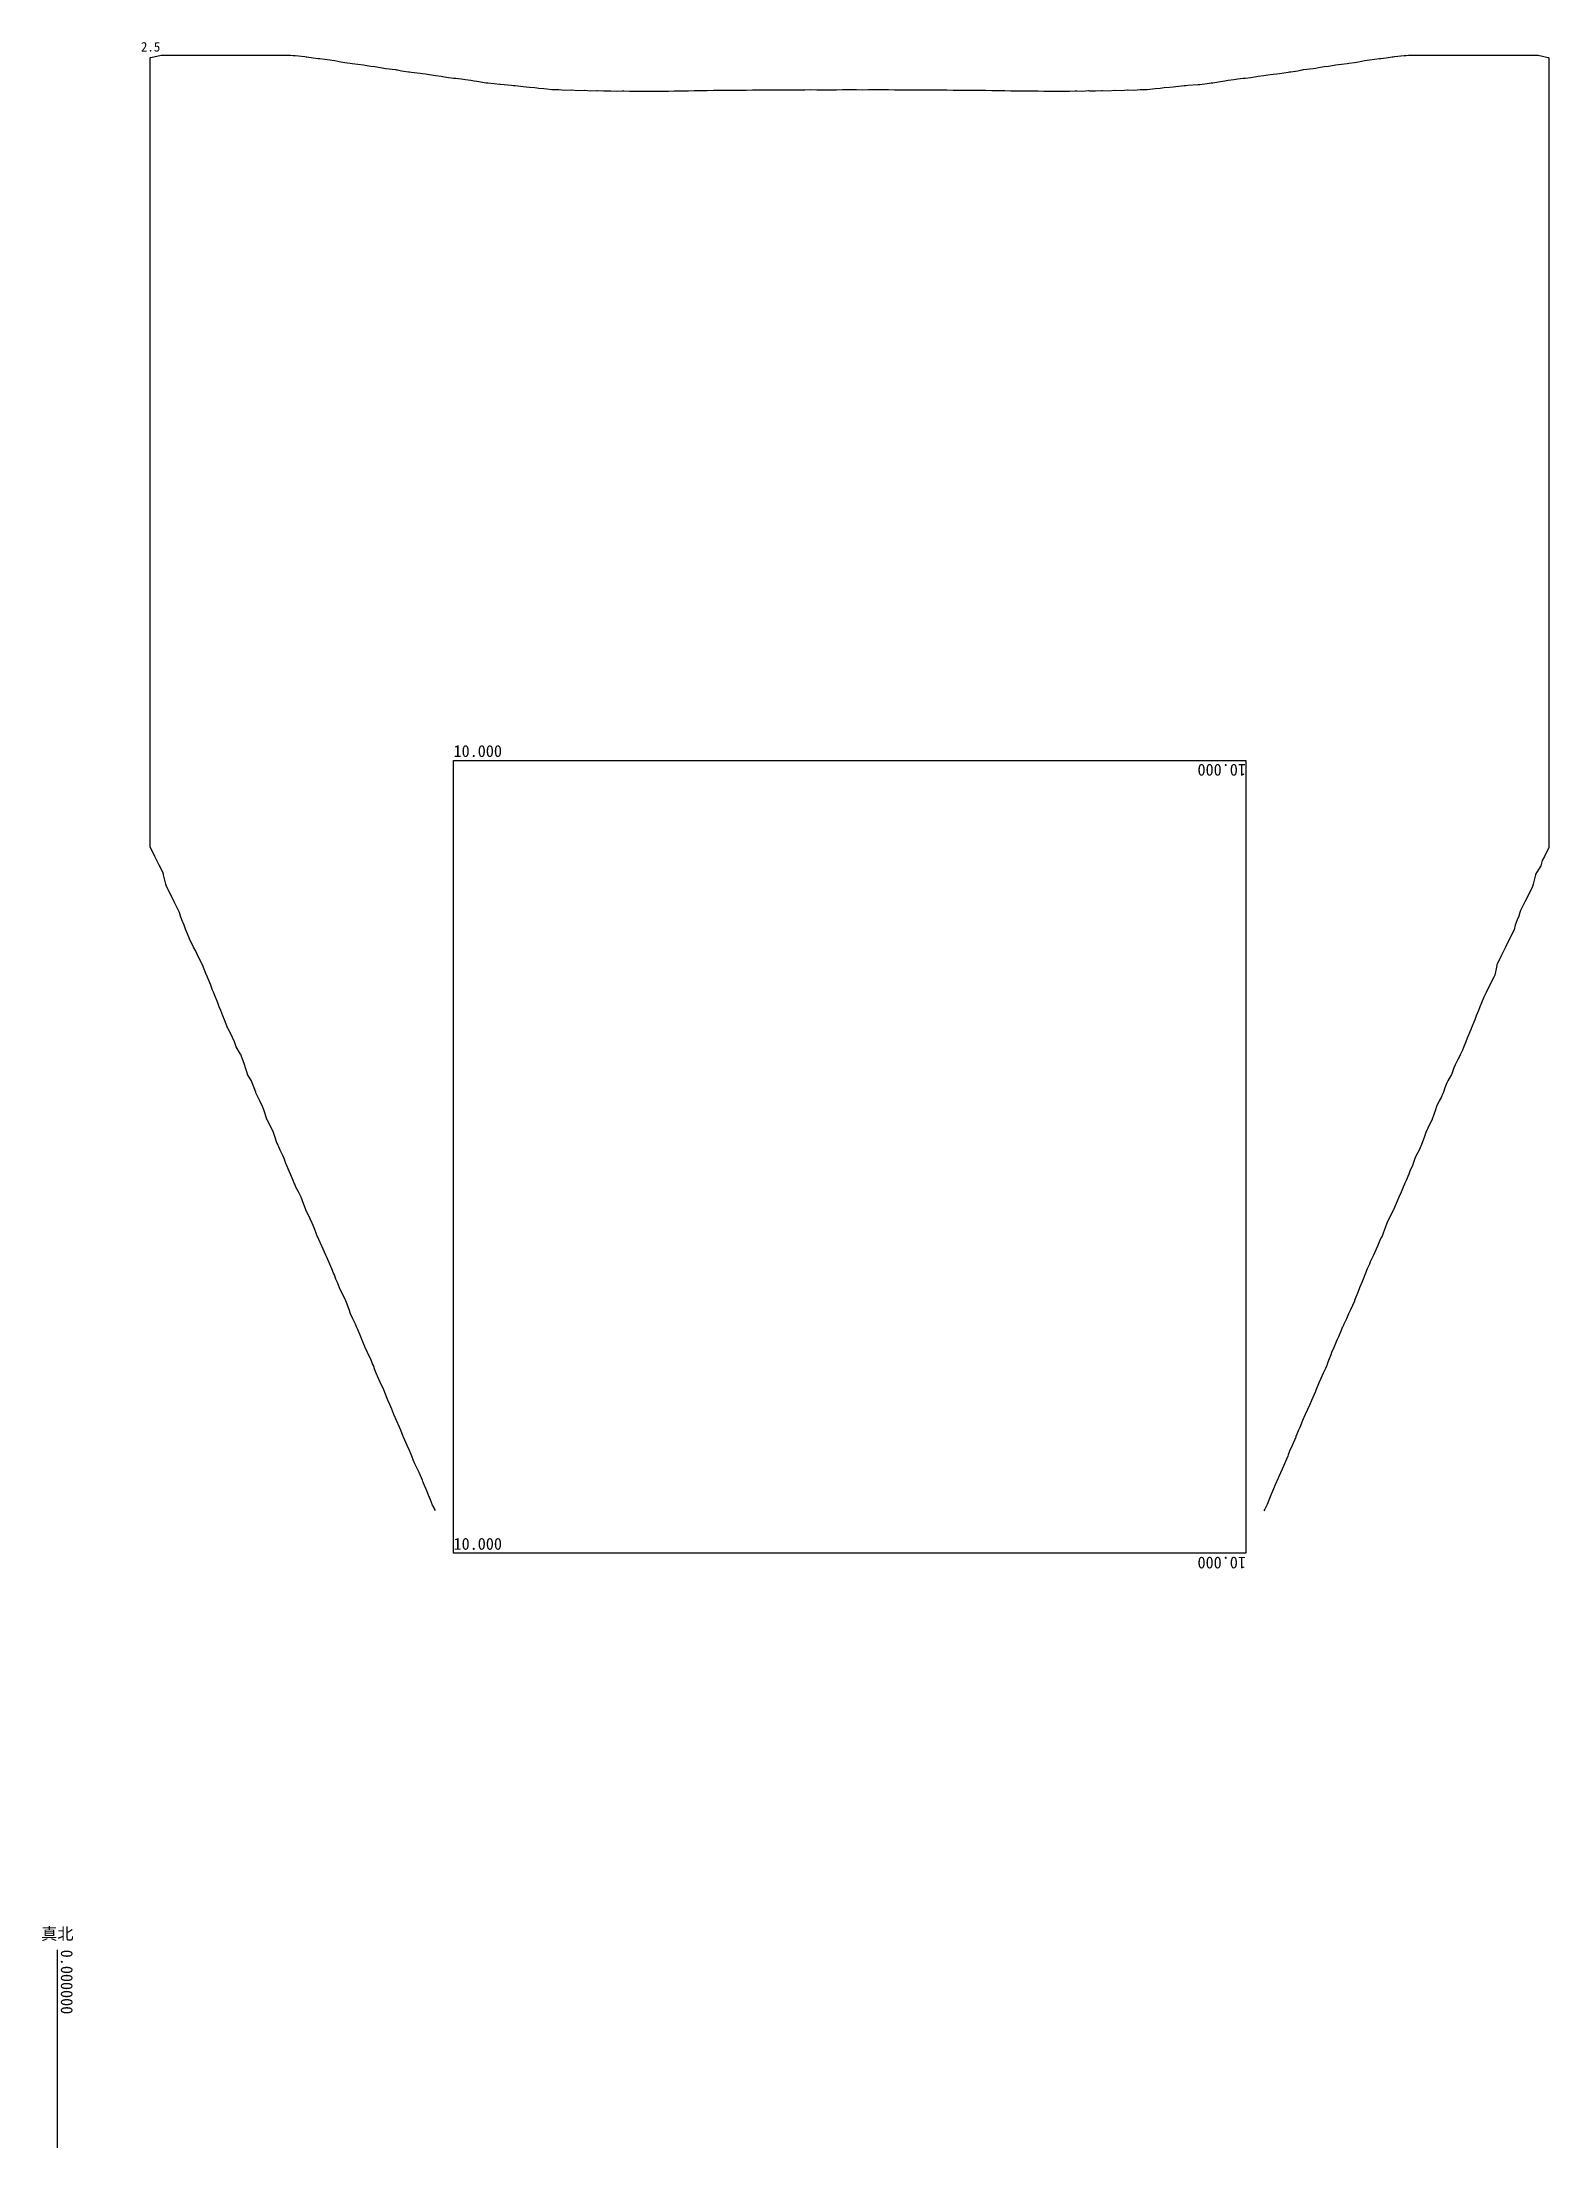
# Model space of a CAD drawing. Units: millimetres at full size, sheet at 1:100. Extents: x -15787 to 7498, y -18796 to 13729.
import ezdxf
from ezdxf.enums import TextEntityAlignment as Align

# ---------------------------------------------------------------- set-up
doc = ezdxf.new("R2010")
doc.units = ezdxf.units.MM
doc.header["$LTSCALE"] = 100
doc.layers.add('0-0', color=7, linetype='Continuous')
doc.styles.add('ＭＳ ゴシック', font='')
doc.styles.get('ＭＳ ゴシック').set_extended_font_data('MS Gothic')

msp = doc.modelspace()

# ---------------------------------------------------------------- linework, layer by layer
at = {"layer": '0-0'}
for p, q in [((3108.2, -8928.8), (3091.7, -8958.1)), ((-15551, -18795.9), (-15551, -15734.7))]:
    msp.add_line(p, q, dxfattribs=at)
for points in [[(-14115, 12887.8), (-14115, 12894.4), (-14115, 13081.1), (-14115, 13087.8), (-14115, 13094.4), (-14115, 13281.1), (-14115, 13287.8), (-14115, 13294.4), (-14115, 13481.1), (-14115, 13487.8), (-14110.5, 13490), (-14108.3, 13490), (-14105.4, 13490.6), (-13946.5, 13525.9), (-13908.3, 13525.9), (-13870.1, 13525.9), (-13746.5, 13525.9), (-13708.3, 13525.9), (-13670.1, 13525.9), (-13546.5, 13525.9), (-13508.3, 13525.9), (-13470.1, 13525.9), (-13346.5, 13525.9), (-13308.3, 13525.9), (-13270.1, 13525.9), (-13146.5, 13525.9), (-13108.3, 13525.9), (-13070.1, 13525.9), (-12946.5, 13525.9), (-12908.3, 13525.9), (-12870.1, 13525.9), (-12746.5, 13525.9), (-12708.3, 13525.9), (-12670.1, 13525.9), (-12546.5, 13525.9), (-12508.3, 13525.9), (-12470.1, 13525.9), (-12346.5, 13525.9), (-12308.3, 13525.9), (-12270.1, 13525.9)], [(-12270.1, 13525.9), (-12146.5, 13525.9), (-12108.3, 13525.9), (-12070.1, 13525.9), (-11946.5, 13525.9), (-11908.3, 13522.8), (-11876, 13520.1), (-11728.3, 13507.8), (-11708.3, 13503.5), (-11694.5, 13501.5), (-11598.3, 13487.8), (-11518.3, 13477.8), (-11508.3, 13476.5), (-11495.4, 13474.9), (-11340.5, 13455.5), (-11308.3, 13451.5), (-11263.7, 13443.1), (-11170.4, 13425.6), (-11108.3, 13414), (-11024, 13403.5), (-10996.1, 13400), (-10908.3, 13389), (-10818.3, 13377.8), (-10795.4, 13374.9), (-10708.3, 13359.5), (-10644.1, 13352), (-10556, 13335.4), (-10508.3, 13326.5), (-10473.8, 13322.2), (-10324, 13303.5), (-10308.3, 13301.5), (-10296.7, 13299.3), (-10235, 13287.8), (-10125.6, 13270.5), (-10108.3, 13267.8), (-10085.9, 13265.4), (-9945.4, 13250.6), (-9908.3, 13246.7), (-9859.5, 13239), (-9771, 13225)], [(3091.7, 13215.1), (3154.4, 13225), (3237.3, 13233.3), (3291.7, 13238.8), (3334.3, 13245.1), (3469.4, 13265.4), (3491.7, 13267.8), (3509, 13270.5), (3618.4, 13287.8), (3680.1, 13299.3), (3691.7, 13300.7), (3707.4, 13303.5), (3857.3, 13322.2), (3891.7, 13326.5), (3939.4, 13335.4), (4027.5, 13352), (4091.7, 13359.5), (4178.8, 13374.9), (4201.7, 13377.8), (4291.7, 13389), (4379.5, 13400), (4407.4, 13403.5), (4491.7, 13414), (4553.8, 13425.6), (4647.1, 13443.1), (4691.7, 13451.5), (4723.9, 13455.5), (4878.8, 13474.9), (4891.7, 13476.5), (4901.7, 13477.8), (4981.7, 13487.8), (5078, 13501.5), (5091.7, 13503.5), (5111.7, 13507.8), (5259.4, 13520.1), (5291.7, 13522.8), (5329.9, 13525.9), (5453.5, 13525.9), (5491.7, 13525.9), (5529.9, 13525.9)], [(5529.9, 13525.9), (5653.5, 13525.9), (5691.7, 13525.9), (5729.9, 13525.9), (5853.5, 13525.9), (5891.7, 13525.9), (5929.9, 13525.9), (6053.5, 13525.9), (6091.7, 13525.9), (6129.9, 13525.9), (6253.5, 13525.9), (6291.7, 13525.9), (6329.9, 13525.9), (6453.5, 13525.9), (6491.7, 13525.9), (6529.9, 13525.9), (6653.5, 13525.9), (6691.7, 13525.9), (6729.9, 13525.9), (6853.5, 13525.9), (6891.7, 13525.9), (6929.9, 13525.9), (7053.5, 13525.9), (7091.7, 13525.9), (7129.9, 13525.9), (7253.5, 13525.9), (7291.7, 13525.9), (7329.9, 13525.9), (7488.8, 13490.6), (7491.7, 13490), (7493.9, 13490), (7498.4, 13487.8), (7498.4, 13481.1), (7498.4, 13294.4), (7498.4, 13287.8), (7498.4, 13281.1), (7498.4, 13094.4), (7498.4, 13087.8), (7498.4, 13081.1), (7498.4, 12894.4)], [(-9771, 13225), (-9708.3, 13215.1), (-9622, 13201.5), (-9598.3, 13197.8), (-9508.3, 13183.5), (-9421.6, 13174.4), (-9391.8, 13171.3), (-9308.3, 13162.5), (-9243.7, 13152.3), (-9159.5, 13139), (-9108.3, 13130.9), (-9071, 13125), (-8922, 13101.5), (-8908.3, 13099.3), (-8897.8, 13098.2), (-8798.3, 13087.8), (-8714.1, 13081.9), (-8708.3, 13081.5), (-8701.4, 13080.8), (-8532.7, 13063.4), (-8508.3, 13060.9), (-8478.3, 13057.8), (-8351.4, 13044.6), (-8308.3, 13040.2), (-8255.2, 13034.7), (-8170.2, 13025.9), (-8108.3, 13019.5), (-8032.1, 13011.6), (-7988.9, 13007.1), (-7908.3, 12998.8), (-7819.3, 12998.8), (-7799.2, 12996.9), (-7708.3, 12988.4), (-7611.9, 12991.4), (-7605.2, 12990.8), (-7508.3, 12982.8), (-7410.6, 12985.5), (-7406.1, 12985.6), (-7308.3, 12978.3), (-7215.5, 12980.6)], [(584.9, 12980.9), (598.9, 12980.6), (691.7, 12978.3), (789.5, 12985.6), (794, 12985.5), (891.7, 12982.8), (988.6, 12990.8), (995.3, 12991.4), (1091.7, 12988.4), (1182.6, 12996.9), (1202.7, 12998.8), (1291.7, 12998.8), (1372.3, 13007.1), (1415.6, 13011.6), (1491.7, 13019.5), (1553.6, 13025.9), (1638.6, 13034.7), (1691.7, 13040.2), (1734.8, 13044.6), (1861.7, 13057.8), (1891.7, 13060.9), (1916.1, 13063.4), (2078.1, 13074.2), (2091.7, 13075.1), (2103.2, 13076.2), (2218.4, 13087.8), (2281.7, 13097.8), (2291.7, 13099.3), (2305.5, 13101.5), (2454.4, 13125), (2491.7, 13130.9), (2543, 13139), (2627.2, 13152.3), (2691.7, 13162.5), (2775.2, 13171.3), (2805, 13174.4), (2891.7, 13183.5), (2981.7, 13197.8), (3005.5, 13201.5), (3091.7, 13215.1)], [(-14115, 10287.8), (-14115, 10294.4), (-14115, 10481.1), (-14115, 10487.8), (-14115, 10494.4), (-14115, 10681.1), (-14115, 10687.8), (-14115, 10694.4), (-14115, 10881.1), (-14115, 10887.8), (-14115, 10894.4), (-14115, 11081.1), (-14115, 11087.8), (-14115, 11094.4), (-14115, 11281.1), (-14115, 11287.8), (-14115, 11294.4), (-14115, 11481.1), (-14115, 11487.8), (-14115, 11494.4), (-14115, 11681.1), (-14115, 11687.8), (-14115, 11694.4), (-14115, 11881.1), (-14115, 11887.8), (-14115, 11894.4), (-14115, 12081.1), (-14115, 12087.8), (-14115, 12094.4), (-14115, 12281.1), (-14115, 12287.8), (-14115, 12294.4), (-14115, 12481.1), (-14115, 12487.8), (-14115, 12494.4), (-14115, 12681.1), (-14115, 12687.8), (-14115, 12694.4), (-14115, 12881.1), (-14115, 12887.8)], [(-7215.5, 12980.6), (-7201.5, 12980.9), (-7108.3, 12974.6), (-7019.5, 12976.6), (-6997.6, 12977.1), (-6908.3, 12971.5), (-6820.9, 12975.1), (-6796.7, 12976.2), (-6708.3, 12971.2), (-6623.3, 12972.8), (-6593.8, 12973.3), (-6508.3, 12968.8), (-6425.8, 12970.3), (-6391.4, 12970.9), (-6308.3, 12972.3), (-6222.2, 12973.8), (-6194.4, 12973.8), (-6108.3, 12973.8), (-6020.7, 12975.4), (-5996.4, 12975.8), (-5908.3, 12975.8), (-5818.7, 12977.4), (-5798.3, 12977.8), (-5708.3, 12979.3), (-5615.1, 12981), (-5601.7, 12981.2), (-5508.3, 12982.8), (-5411.5, 12984.5), (-5405.1, 12984.5), (-5308.3, 12984.5), (-5209.7, 12986.3), (-5206.9, 12986.4), (-5108.3, 12986.4), (-5008.6, 12988.1), (-5007.9, 12988.1), (-4908.3, 12988.1), (-4810.4, 12989.9), (-4806.1, 12989.9), (-4708.3, 12989.9), (-4612.2, 12991.7)], [(-4612.2, 12991.7), (-4604.5, 12991.5), (-4508.3, 12989.9), (-4412.1, 12991.5), (-4404.4, 12991.7), (-4308.3, 12991.7), (-4212.2, 12991.7), (-4204.4, 12991.7), (-4108.3, 12991.7), (-4013.9, 12993.4), (-4002.5, 12993.6), (-3908.3, 12995.3), (-3814.1, 12993.6), (-3802.7, 12993.4), (-3708.3, 12991.7), (-3613.9, 12993.4), (-3602.7, 12993.4), (-3508.3, 12993.4), (-3415.5, 12995), (-3400.8, 12995.3), (-3308.3, 12995.3), (-3215.8, 12995.3), (-3201.1, 12995), (-3108.3, 12993.4), (-3015.5, 12995), (-3000.8, 12995.3), (-2908.3, 12995.3), (-2815.8, 12995.3), (-2800.8, 12995.3), (-2708.3, 12995.3), (-2614.1, 12993.6), (-2602.7, 12993.4), (-2508.3, 12991.7), (-2412.2, 12991.7), (-2404.4, 12991.7), (-2308.3, 12991.7), (-2212.2, 12991.7), (-2204.4, 12991.7), (-2108.3, 12989.9), (-2012.2, 12991.7)], [(-2012.2, 12991.7), (-2004.5, 12991.5), (-1908.3, 12989.9), (-1810.4, 12989.9), (-1806.2, 12989.9), (-1708.3, 12988.1), (-1608.7, 12988.1), (-1607.9, 12988.1), (-1508.3, 12986.4), (-1409.7, 12986.4), (-1406.8, 12986.3), (-1308.3, 12984.5), (-1211.5, 12984.5), (-1205.1, 12984.5), (-1108.3, 12982.8), (-1014.8, 12981.2), (-1001.5, 12981), (-908.3, 12979.3), (-818.3, 12977.8), (-797.9, 12977.4), (-708.3, 12975.8), (-618.7, 12977.4), (-597.6, 12977), (-508.3, 12975.4), (-420.7, 12975.4), (-395.9, 12975.4), (-308.3, 12973.8), (-223.7, 12972.3), (-192.3, 12971.8), (-108.3, 12970.3), (-22.7, 12973.3), (6.7, 12972.8), (91.7, 12971.2), (180.1, 12976.2), (203.8, 12975.7), (291.7, 12973.9), (383.4, 12979.5), (400.8, 12978.7), (491.7, 12974.6), (584.9, 12980.9)], [(7498.4, 12894.4), (7498.4, 12887.8), (7498.4, 12881.1), (7498.4, 12694.4), (7498.4, 12687.8), (7498.4, 12681.1), (7498.4, 12494.4), (7498.4, 12487.8), (7498.4, 12481.1), (7498.4, 12294.4), (7498.4, 12287.8), (7498.4, 12281.1), (7498.4, 12094.4), (7498.4, 12087.8), (7498.4, 12081.1), (7498.4, 11894.4), (7498.4, 11887.8), (7498.4, 11881.1), (7498.4, 11694.4), (7498.4, 11687.8), (7498.4, 11681.1), (7498.4, 11494.4), (7498.4, 11487.8), (7498.4, 11481.1), (7498.4, 11294.4), (7498.4, 11287.8), (7498.4, 11281.1), (7498.4, 11094.4), (7498.4, 11087.8), (7498.4, 11081.1), (7498.4, 10894.4), (7498.4, 10887.8), (7498.4, 10881.1), (7498.4, 10694.4), (7498.4, 10687.8), (7498.4, 10681.1), (7498.4, 10494.4), (7498.4, 10487.8), (7498.4, 10481.1), (7498.4, 10294.4)], [(-14115, 7687.8), (-14115, 7694.4), (-14115, 7881.1), (-14115, 7887.8), (-14115, 7894.4), (-14115, 8081.1), (-14115, 8087.8), (-14115, 8094.4), (-14115, 8281.1), (-14115, 8287.8), (-14115, 8294.4), (-14115, 8481.1), (-14115, 8487.8), (-14115, 8494.4), (-14115, 8681.1), (-14115, 8687.8), (-14115, 8694.4), (-14115, 8881.1), (-14115, 8887.8), (-14115, 8894.4), (-14115, 9081.1), (-14115, 9087.8), (-14115, 9094.4), (-14115, 9281.1), (-14115, 9287.8), (-14115, 9294.4), (-14115, 9481.1), (-14115, 9487.8), (-14115, 9494.4), (-14115, 9681.1), (-14115, 9687.8), (-14115, 9694.4), (-14115, 9881.1), (-14115, 9887.8), (-14115, 9894.4), (-14115, 10081.1), (-14115, 10087.8), (-14115, 10094.4), (-14115, 10281.1), (-14115, 10287.8)], [(7498.4, 10294.4), (7498.4, 10287.8), (7498.4, 10281.1), (7498.4, 10094.4), (7498.4, 10087.8), (7498.4, 10081.1), (7498.4, 9894.4), (7498.4, 9887.8), (7498.4, 9881.1), (7498.4, 9694.4), (7498.4, 9687.8), (7498.4, 9681.1), (7498.4, 9494.4), (7498.4, 9487.8), (7498.4, 9481.1), (7498.4, 9294.4), (7498.4, 9287.8), (7498.4, 9281.1), (7498.4, 9094.4), (7498.4, 9087.8), (7498.4, 9081.1), (7498.4, 8894.4), (7498.4, 8887.8), (7498.4, 8881.1), (7498.4, 8694.4), (7498.4, 8687.8), (7498.4, 8681.1), (7498.4, 8494.4), (7498.4, 8487.8), (7498.4, 8481.1), (7498.4, 8294.4), (7498.4, 8287.8), (7498.4, 8281.1), (7498.4, 8094.4), (7498.4, 8087.8), (7498.4, 8081.1), (7498.4, 7894.4), (7498.4, 7887.8), (7498.4, 7881.1), (7498.4, 7694.4)], [(-14115, 5087.8), (-14115, 5094.4), (-14115, 5281.1), (-14115, 5287.8), (-14115, 5294.4), (-14115, 5481.1), (-14115, 5487.8), (-14115, 5494.4), (-14115, 5681.1), (-14115, 5687.8), (-14115, 5694.4), (-14115, 5881.1), (-14115, 5887.8), (-14115, 5894.4), (-14115, 6081.1), (-14115, 6087.8), (-14115, 6094.4), (-14115, 6281.1), (-14115, 6287.8), (-14115, 6294.4), (-14115, 6481.1), (-14115, 6487.8), (-14115, 6494.4), (-14115, 6681.1), (-14115, 6687.8), (-14115, 6694.4), (-14115, 6881.1), (-14115, 6887.8), (-14115, 6894.4), (-14115, 7081.1), (-14115, 7087.8), (-14115, 7094.4), (-14115, 7281.1), (-14115, 7287.8), (-14115, 7294.4), (-14115, 7481.1), (-14115, 7487.8), (-14115, 7494.4), (-14115, 7681.1), (-14115, 7687.8)], [(7498.4, 7694.4), (7498.4, 7687.8), (7498.4, 7681.1), (7498.4, 7494.4), (7498.4, 7487.8), (7498.4, 7481.1), (7498.4, 7294.4), (7498.4, 7287.8), (7498.4, 7281.1), (7498.4, 7094.4), (7498.4, 7087.8), (7498.4, 7081.1), (7498.4, 6894.4), (7498.4, 6887.8), (7498.4, 6881.1), (7498.4, 6694.4), (7498.4, 6687.8), (7498.4, 6681.1), (7498.4, 6494.4), (7498.4, 6487.8), (7498.4, 6481.1), (7498.4, 6294.4), (7498.4, 6287.8), (7498.4, 6281.1), (7498.4, 6094.4), (7498.4, 6087.8), (7498.4, 6081.1), (7498.4, 5894.4), (7498.4, 5887.8), (7498.4, 5881.1), (7498.4, 5694.4), (7498.4, 5687.8), (7498.4, 5681.1), (7498.4, 5494.4), (7498.4, 5487.8), (7498.4, 5481.1), (7498.4, 5294.4), (7498.4, 5287.8), (7498.4, 5281.1), (7498.4, 5094.4)], [(-14115, 2487.8), (-14115, 2494.4), (-14115, 2681.1), (-14115, 2687.8), (-14115, 2694.4), (-14115, 2881.1), (-14115, 2887.8), (-14115, 2894.4), (-14115, 3081.1), (-14115, 3087.8), (-14115, 3094.4), (-14115, 3281.1), (-14115, 3287.8), (-14115, 3294.4), (-14115, 3481.1), (-14115, 3487.8), (-14115, 3494.4), (-14115, 3681.1), (-14115, 3687.8), (-14115, 3694.4), (-14115, 3881.1), (-14115, 3887.8), (-14115, 3894.4), (-14115, 4081.1), (-14115, 4087.8), (-14115, 4094.4), (-14115, 4281.1), (-14115, 4287.8), (-14115, 4294.4), (-14115, 4481.1), (-14115, 4487.8), (-14115, 4494.4), (-14115, 4681.1), (-14115, 4687.8), (-14115, 4694.4), (-14115, 4881.1), (-14115, 4887.8), (-14115, 4894.4), (-14115, 5081.1), (-14115, 5087.8)], [(7498.4, 5094.4), (7498.4, 5087.8), (7498.4, 5081.1), (7498.4, 4894.4), (7498.4, 4887.8), (7498.4, 4881.1), (7498.4, 4694.4), (7498.4, 4687.8), (7498.4, 4681.1), (7498.4, 4494.4), (7498.4, 4487.8), (7498.4, 4481.1), (7498.4, 4294.4), (7498.4, 4287.8), (7498.4, 4281.1), (7498.4, 4094.4), (7498.4, 4087.8), (7498.4, 4081.1), (7498.4, 3894.4), (7498.4, 3887.8), (7498.4, 3881.1), (7498.4, 3694.4), (7498.4, 3687.8), (7498.4, 3681.1), (7498.4, 3494.4), (7498.4, 3487.8), (7498.4, 3481.1), (7498.4, 3294.4), (7498.4, 3287.8), (7498.4, 3281.1), (7498.4, 3094.4), (7498.4, 3087.8), (7498.4, 3081.1), (7498.4, 2894.4), (7498.4, 2887.8), (7498.4, 2881.1), (7498.4, 2694.4), (7498.4, 2687.8), (7498.4, 2681.1), (7498.4, 2494.4)], [(-13592.3, 87.8), (-13625.4, 170.6), (-13648.3, 227.8), (-13663.3, 287.8), (-13678.3, 317.8), (-13708.3, 377.8), (-13745, 451.1), (-13763.3, 487.8), (-13811.6, 584.4), (-13818.3, 597.8), (-13863.3, 687.8), (-13872.3, 723.8), (-13908.3, 867.8), (-13912.3, 883.8), (-13913.3, 887.8), (-13918.3, 897.8), (-13978.3, 1017.8), (-14013.3, 1087.8), (-14045, 1151.1), (-14108.3, 1277.8), (-14111.6, 1284.4), (-14113.3, 1287.8), (-14115, 1294.4), (-14115, 1481.1), (-14115, 1487.8), (-14115, 1494.4), (-14115, 1681.1), (-14115, 1687.8), (-14115, 1694.4), (-14115, 1881.1), (-14115, 1887.8), (-14115, 1894.4), (-14115, 2081.1), (-14115, 2087.8), (-14115, 2094.4), (-14115, 2281.1), (-14115, 2287.8), (-14115, 2294.4), (-14115, 2481.1), (-14115, 2487.8)], [(7498.4, 2494.4), (7498.4, 2487.8), (7498.4, 2481.1), (7498.4, 2294.4), (7498.4, 2287.8), (7498.4, 2281.1), (7498.4, 2094.4), (7498.4, 2087.8), (7498.4, 2081.1), (7498.4, 1894.4), (7498.4, 1887.8), (7498.4, 1881.1), (7498.4, 1694.4), (7498.4, 1687.8), (7498.4, 1681.1), (7498.4, 1494.4), (7498.4, 1487.8), (7498.4, 1481.1), (7498.4, 1294.4), (7496.7, 1287.8), (7495, 1284.4), (7491.7, 1277.8), (7428.4, 1151.1), (7396.7, 1087.8), (7375.7, 1003.8), (7311.7, 907.8), (7298.4, 887.8), (7296.7, 882.8), (7291.7, 867.8), (7255.7, 723.8), (7246.7, 687.8), (7201.7, 597.8), (7195, 584.4), (7146.7, 487.8), (7128.4, 451.1), (7091.7, 377.8), (7061.7, 317.8), (7046.7, 287.8), (7031.7, 227.8), (7008.8, 170.6)], [(-12613.3, -2207.2), (-12645, -2112.2), (-12660.8, -2064.7), (-12708.3, -1922.2), (-12711.2, -1915.1), (-12712.3, -1912.2), (-12718.3, -1902.2), (-12785.8, -1789.7), (-12811.6, -1712.2), (-12843.8, -1647.8), (-12908.3, -1518.9), (-12910.8, -1514.7), (-12912.3, -1512.2), (-12915, -1505.6), (-12968.3, -1372.2), (-12992.3, -1312.2), (-13025.4, -1229.4), (-13048.3, -1172.2), (-13072.3, -1112.2), (-13082.6, -1086.5), (-13108.3, -1022.2), (-13139.7, -943.7), (-13152.3, -912.2), (-13181.6, -838.9), (-13196.9, -800.8), (-13232.3, -712.2), (-13254, -658), (-13308.3, -522.2), (-13311.6, -515.6), (-13313.3, -512.2), (-13318.3, -502.2), (-13378.3, -382.2), (-13413.3, -312.2), (-13445, -248.9), (-13508.3, -122.2), (-13511.6, -115.6), (-13512.3, -112.2), (-13515, -105.6), (-13568.3, 27.8), (-13592.3, 87.8)], [(7008.8, 170.6), (6975.7, 87.8), (6961.7, 17.8), (6901.7, -102.2), (6896.7, -112.2), (6895, -115.6), (6891.7, -122.2), (6828.4, -248.9), (6796.7, -312.2), (6761.7, -382.2), (6701.7, -502.2), (6696.7, -512.2), (6695.7, -516.2), (6691.7, -532.2), (6661.7, -682.2), (6646.7, -712.2), (6601.7, -802.2), (6595, -815.6), (6546.7, -912.2), (6528.4, -948.9), (6491.7, -1022.2), (6466, -1086.5), (6455.7, -1112.2), (6431.7, -1172.2), (6408.8, -1229.4), (6375.7, -1312.2), (6351.7, -1372.2), (6298.4, -1505.6), (6295.7, -1512.2), (6294.6, -1515.1), (6291.7, -1522.2), (6237.4, -1658), (6215.7, -1712.2), (6180.3, -1800.8), (6165, -1838.9), (6128.4, -1912.2), (6119.2, -1939.7), (6091.7, -1985.6), (6049.5, -2070), (6028.4, -2112.2)], [(-11643.3, -4447.2), (-11708.3, -4317.2), (-11710, -4313.9), (-11710.8, -4312.2), (-11712.3, -4308.2), (-11764.7, -4168.6), (-11785.8, -4112.2), (-11826.6, -4030.6), (-11863.3, -3957.2), (-11882.6, -3912.2), (-11890.3, -3894.2), (-11908.3, -3852.2), (-11950.3, -3754.2), (-11968.3, -3712.2), (-12010.3, -3614.2), (-12013.3, -3607.2), (-12045, -3512.2), (-12066.1, -3470), (-12108.3, -3385.6), (-12130.3, -3334.2), (-12139.7, -3312.2), (-12163.3, -3257.2), (-12185.8, -3189.7), (-12211.6, -3112.2), (-12243.8, -3047.8), (-12308.3, -2918.9), (-12310.5, -2914.5), (-12311.6, -2912.2), (-12313.3, -2907.2), (-12360.8, -2764.7), (-12378.3, -2712.2), (-12421.6, -2625.6), (-12448.3, -2572.2), (-12478.3, -2512.2), (-12485.8, -2489.7), (-12508.3, -2422.2), (-12539.7, -2343.7), (-12552.3, -2312.2), (-12610.8, -2214.7), (-12613.3, -2207.2)], [(6028.4, -2112.2), (5996.7, -2207.2), (5994.2, -2214.7), (5935.7, -2312.2), (5923.1, -2343.7), (5891.7, -2422.2), (5869.2, -2489.7), (5861.7, -2512.2), (5831.7, -2572.2), (5805, -2625.6), (5761.7, -2712.2), (5744.2, -2764.7), (5696.7, -2907.2), (5695, -2912.2), (5693.9, -2914.5), (5691.7, -2918.9), (5627.3, -3047.8), (5595, -3112.2), (5569.2, -3189.7), (5546.7, -3257.2), (5523.1, -3312.2), (5513.7, -3334.2), (5491.7, -3385.6), (5449.5, -3470), (5428.4, -3512.2), (5396.7, -3607.2), (5393.7, -3614.2), (5351.7, -3712.2), (5333.7, -3754.2), (5291.7, -3852.2), (5273.7, -3894.2), (5266, -3912.2), (5246.7, -3957.2), (5213.7, -4034.2), (5180.3, -4112.2), (5153.7, -4174.2), (5096.7, -4307.2), (5094.2, -4312.2), (5093.5, -4314.1), (5091.7, -4317.2)], [(-10666.9, -6712.2), (-10679.3, -6683.2), (-10708.3, -6615.6), (-10740.9, -6544.9), (-10756, -6512.2), (-10796.9, -6423.7), (-10803.6, -6407.5), (-10843.3, -6312.2), (-10862.4, -6266.4), (-10908.3, -6156.2), (-10922, -6126), (-10928.3, -6112.2), (-10945, -6075.6), (-10984.5, -5988.5), (-11019.2, -5912.2), (-11043, -5846.9), (-11082.6, -5738), (-11091.9, -5712.2), (-11097, -5701), (-11108.3, -5676.2), (-11163, -5566.9), (-11190.3, -5512.2), (-11224, -5428), (-11245, -5375.6), (-11270.3, -5312.2), (-11281.2, -5285.1), (-11308.3, -5217.2), (-11340.6, -5144.6), (-11355, -5112.2), (-11392.3, -5028.2), (-11402.1, -5006.1), (-11443.8, -4912.2), (-11463.7, -4867.6), (-11508.3, -4767.2), (-11526.6, -4730.6), (-11535.8, -4712.2), (-11552.3, -4668.2), (-11582.8, -4586.8), (-11610.8, -4512.2), (-11643.3, -4447.2)], [(5091.7, -4317.2), (5026.7, -4447.2), (4994.2, -4512.2), (4966.3, -4586.8), (4935.7, -4668.2), (4919.2, -4712.2), (4910, -4730.6), (4891.7, -4767.2), (4847.1, -4867.6), (4827.3, -4912.2), (4785.6, -5006.1), (4775.7, -5028.2), (4738.4, -5112.2), (4724, -5144.6), (4691.7, -5217.2), (4664.6, -5285.1), (4653.7, -5312.2), (4628.4, -5375.6), (4607.4, -5428), (4573.7, -5512.2), (4550.3, -5570.8), (4495, -5708.9), (4493.5, -5712.2), (4493, -5713.5), (4491.7, -5716.2), (4430.5, -5851), (4402.6, -5912.2), (4368, -5988.5), (4328.4, -6075.6), (4311.7, -6112.2), (4305.5, -6126), (4291.7, -6156.2), (4245.8, -6266.4), (4226.7, -6312.2), (4187, -6407.5), (4180.3, -6423.7), (4139.4, -6512.2), (4126.2, -6546.7), (4091.7, -6636.2), (4071.7, -6692.2)], [(-9708.3, -8950.4), (-9722.3, -8926.3), (-9730.5, -8912.2), (-9753.5, -8867.1), (-9784.8, -8788.8), (-9815.4, -8712.2), (-9843, -8646.9), (-9893.7, -8526.9), (-9898.3, -8512.2), (-9901, -8504.9), (-9908.3, -8485.1), (-9962.1, -8366), (-9986.4, -8312.2), (-10024.3, -8228.2), (-10050.6, -8169.9), (-10072, -8112.2), (-10082.5, -8086.5), (-10108.3, -8023.2), (-10143.2, -7947.1), (-10159.1, -7912.2), (-10202.1, -7818.4), (-10205.5, -7809.5), (-10242.6, -7712.2), (-10262.3, -7666.2), (-10308.3, -7558.9), (-10323.3, -7527.2), (-10330.4, -7512.2), (-10350.3, -7470.2), (-10384.1, -7388.1), (-10415.4, -7312.2), (-10442.5, -7246.4), (-10490.3, -7130.2), (-10497, -7112.2), (-10500.5, -7104.4), (-10508.3, -7086.5), (-10563.7, -6967.7), (-10589.6, -6912.2), (-10623.5, -6827.5), (-10643.8, -6776.7), (-10666.9, -6712.2)], [(4071.7, -6692.2), (4064.6, -6712.2), (4044.2, -6759.7), (4010.8, -6831.3), (3973, -6912.2), (3949.8, -6970.3), (3893.9, -7110), (3893, -7112.2), (3892.5, -7113.1), (3891.7, -7114.7), (3830.9, -7251.5), (3803.9, -7312.2), (3769.4, -7389.9), (3733.7, -7470.2), (3713.8, -7512.2), (3706.7, -7527.2), (3691.7, -7558.9), (3647.2, -7667.7), (3629, -7712.2), (3589.1, -7809.7), (3585.6, -7818.4), (3544.7, -7912.2), (3528.7, -7949.2), (3491.7, -8034.2), (3470.6, -8091.2), (3462.8, -8112.2), (3445.8, -8158.1), (3412.2, -8232.7), (3376.2, -8312.2), (3349.9, -8370.5), (3291.7, -8499.4), (3288.2, -8508.8), (3287, -8512.2), (3284.8, -8519.2), (3229.5, -8650.1), (3203.3, -8712.2), (3171.4, -8791.9), (3144.3, -8859.7), (3117.5, -8912.2), (3108.2, -8928.8)]]:
    msp.add_lwpolyline(points, dxfattribs=at)
msp.add_lwpolyline([(-9428.6, 2632.7), (2816.3, 2632.7), (2816.3, -9612.2), (-9428.6, -9612.2)], close=True, dxfattribs=at)

# ---------------------------------------------------------------- texts
at = {"layer": '0-0', "style": 'ＭＳ ゴシック'}
msp.add_text('2.5', height=146.6, dxfattribs=at).set_placement((-14259.4, 13540), align=Align.BOTTOM_LEFT)
at = {"layer": '0-0', "color": 2, "style": 'ＭＳ ゴシック'}
for p in [(-9428.6, 2632.7), (-9428.6, -9612.2)]:
    msp.add_text('10.000', height=183.3, dxfattribs=at).set_placement(p, align=Align.BOTTOM_LEFT)
for p in [(2816.3, 2632.7), (2816.3, -9612.2)]:
    msp.add_text('10.000', height=183.3, rotation=180, dxfattribs=at).set_placement(p, align=Align.BOTTOM_LEFT)
at = {"layer": '0-0', "color": 6, "style": 'ＭＳ ゴシック'}
msp.add_text('真北', height=183.3, dxfattribs=at).set_placement((-15801, -15634.7), align=Align.BOTTOM_LEFT)
msp.add_text('0.000000', height=183.3, rotation=270, dxfattribs=at).set_placement((-15551, -15734.7), align=Align.BOTTOM_LEFT)

doc.saveas('drawing.dxf')
